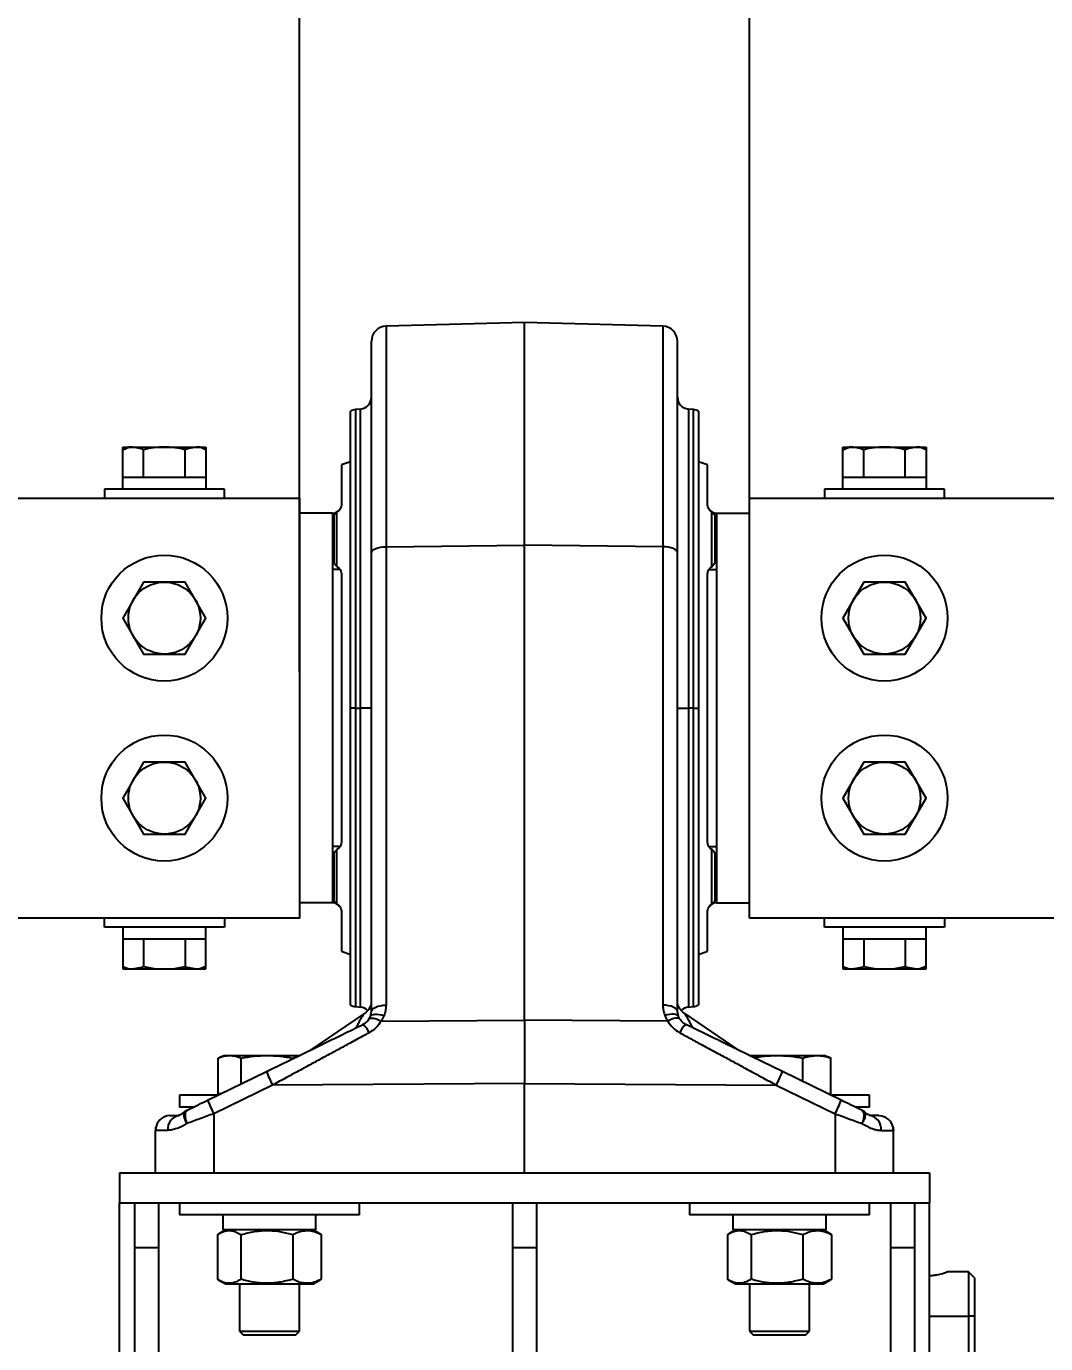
# Model space of a CAD drawing. Header units: millimetres. Extents: x -962 to 79815, y -55582 to 115780.
# Drawn here: x 24095.8 to 24435.5, y 48831.1 to 49270.3 of the extents above; entities that cross this region are included whole.
import ezdxf

# ---------------------------------------------------------------- set-up
doc = ezdxf.new("R2010")
doc.units = ezdxf.units.MM
doc.layers.add('01-Dimension', color=4, linetype='Continuous')
doc.styles.add('GreenexSolar', font='gbeitc.shx', dxfattribs={"width": 0.8, "height": 576.977143})
doc.dimstyles.new('GreenexSolar', dxfattribs={"dimtxt": 3, "dimasz": 1, "dimexe": 0.18, "dimexo": 0.0625, "dimgap": 0.09, "dimtad": 1, "dimtih": 1, "dimtoh": 1, "dimdec": 0, "dimzin": 0, "dimdsep": 46, "dimtxsty": 'GreenexSolar', "dimblk": 'ARCHTICK', "dimcen": 0.09, "dimclrd": 4, "dimclre": 4, "dimclrt": 3, "dimadec": 0, "dimazin": 0, "dimtfac": 1, "dimtdec": 4, "dimtofl": 0, "dimtmove": 0, "dimatfit": 3, "dimfxl": 1, "dimtolj": 1, "dimtzin": 0, "dimarcsym": 0})

# ---------------------------------------------------------------- blocks, each defined once
blk = doc.blocks.new('*U107')
at = {"color": 7, "linetype": 'Continuous', "lineweight": 25}
for p, q in [((0, 128.5), (-46.13, 127.29)), ((46.13, 127.29), (0, 128.5)), ((0, 54.31), (0, 128.5)), ((-51, 51.68), (-51, 122.29)), ((51, 51.68), (51, 122.29)), ((-58, 0), (-58, 99.01)), ((-54.65, 99.68), (-56.35, 99.53)), ((56.35, 99.53), (54.65, 99.68)), ((58, 99.01), (58, 0)), ((-58, 82.14), (-61, 81.04)), ((-61, 81.04), (-61, 67.96)), ((61, 81.04), (58, 82.14)), ((61, 67.96), (61, 81.04)), ((-63.96, 64.15), (-63.96, 48.57)), ((-63.52, 64.18), (-63.52, 48.59)), ((-62.49, 47.14), (-62.49, 65.25)), ((62.49, 47.14), (62.49, 65.25)), ((63.52, 48.59), (63.52, 64.18)), ((63.96, 64.15), (63.96, 48.57)), ((-46.13, 53.8), (0, 54.31)), ((-46.13, 53.8), (-46.13, -99.05)), ((0, -104.08), (0, 54.31)), ((46.13, 53.8), (0, 54.31)), ((46.13, 53.8), (46.13, -99.05)), ((-51, -101.16), (-51, 51.68)), ((51, -101.16), (51, 51.68)), ((-63.96, 46.15), (-63.96, -46.15)), ((-61.42, 46.15), (-63.96, 46.15)), ((-61, 44.15), (-61, -44.15)), ((61, -44.15), (61, 44.15)), ((61.42, 46.15), (63.96, 46.15)), ((63.96, 46.15), (63.96, -46.15)), ((-56.35, 0), (-58, 0)), ((-58, -99.01), (-58, 0)), ((-56.35, 0), (-54.65, 0)), ((-51, 0), (-54.65, 0)), ((51, 0), (54.65, 0)), ((56.35, 0), (54.65, 0)), ((56.35, 0), (58, 0)), ((58, 0), (58, -99.01)), ((-61.42, -46.15), (-63.96, -46.15)), ((-62.49, -65.25), (-62.49, -47.14)), ((61.42, -46.15), (63.96, -46.15)), ((62.49, -65.25), (62.49, -47.14)), ((-63.96, -48.57), (-63.96, -64.15)), ((-63.52, -48.59), (-63.52, -64.18)), ((63.52, -64.18), (63.52, -48.59)), ((63.96, -48.57), (63.96, -64.15)), ((-61, -67.96), (-61, -81.04)), ((61, -81.04), (61, -67.96)), ((-61, -81.04), (-58, -82.14)), ((58, -82.14), (61, -81.04)), ((-56.35, -99.53), (-54.65, -99.68)), ((54.65, -99.68), (56.35, -99.53)), ((-53.19, -101.72), (-71.49, -114.13)), ((-51.81, -103.74), (-51.33, -102.8)), ((-51.33, -102.8), (-51, -101.16)), ((-47.75, -104.36), (0, -104.08)), ((47.75, -104.36), (0, -104.08)), ((51.33, -102.8), (51, -101.16)), ((51.81, -103.74), (51.33, -102.8)), ((53.19, -101.72), (71.49, -114.13)), ((-102.1, -128.58), (-102.1, -116.7)), ((-99.84, -115.86), (-101.64, -116.52)), ((-99.84, -115.86), (-98.24, -115.86)), ((-98.24, -115.86), (-85.82, -115.86)), ((-94.37, -125.28), (-94.37, -116.7)), ((-85.82, -115.86), (-75.05, -115.86)), ((-77.27, -116.94), (-77.27, -116.7)), ((74.99, -115.86), (84.18, -115.86)), ((84.18, -115.86), (97.42, -115.86)), ((92.73, -124.49), (92.73, -116.7)), ((97.42, -115.86), (99.83, -115.86)), ((101.64, -116.52), (99.83, -115.86)), ((102.1, -116.7), (101.63, -116.55)), ((102.1, -128.58), (102.1, -116.7)), ((-105.58, -130.75), (-85.99, -121.2)), ((105.58, -130.75), (85.99, -121.2)), ((-83.93, -125.69), (-103.52, -135.25)), ((0, -125.2), (-83.93, -125.69)), ((0, -125.2), (83.93, -125.69)), ((0, -155), (0, -125.2)), ((83.93, -125.69), (103.52, -135.25)), ((-115, -129.08), (-115, -133.08)), ((-102.16, -129.08), (-115, -129.08)), ((-101.13, -128.58), (-102.1, -128.58)), ((102.1, -128.58), (101.13, -128.58)), ((115, -129.08), (102.16, -129.08)), ((115, -133.08), (115, -129.08)), ((-110.37, -133.08), (-115, -133.08)), ((-113.21, -134.58), (-113.44, -134.77)), ((-112.55, -134.17), (-113.28, -134.66)), ((-112.39, -134.07), (-112.52, -134.22)), ((-103.52, -135.25), (-103.52, -155)), ((103.52, -135.25), (103.52, -155)), ((115, -133.08), (110.49, -133.08)), ((113.28, -134.66), (112.55, -134.17)), ((113.17, -134.63), (113.24, -134.71)), ((113.44, -134.77), (113.21, -134.58)), ((-123, -155), (-123, -140.89)), ((122.87, -140.88), (123, -140.89)), ((123, -155), (123, -140.89)), ((-135, -155), (-135, -165)), ((-135, -155), (135, -155)), ((135, -155), (135, -165)), ((-135, -165), (135, -165)), ((-135, -330), (-135, -165)), ((-130, -165), (-130, -180)), ((-122, -165), (-122, -180)), ((-115, -165), (-115, -169)), ((-55, -169), (-55, -165)), ((-4, -165), (-4, -180)), ((4, -165), (4, -180)), ((55, -165), (55, -169)), ((115, -169), (115, -165)), ((122, -165), (122, -180)), ((130, -165), (130, -180)), ((135, -330), (135, -165)), ((-103.3, -169), (-115, -169)), ((-55, -169), (-103.3, -169)), ((-100.52, -169), (-100.52, -174)), ((-69.48, -174), (-69.48, -169)), ((66.7, -169), (55, -169)), ((115, -169), (66.7, -169)), ((69.48, -169), (69.48, -174)), ((100.52, -174), (100.52, -169)), ((-102.29, -175.56), (-102.29, -190.44)), ((-99.63, -174), (-101.84, -175.28)), ((-69.48, -174), (-100.52, -174)), ((-94.47, -175.56), (-94.47, -190.44)), ((-77.18, -175.56), (-77.18, -190.44)), ((-68.16, -175.28), (-70.38, -174)), ((-67.71, -175.56), (-68.19, -175.32)), ((-67.71, -175.56), (-67.71, -190.44)), ((67.71, -175.56), (67.71, -190.44)), ((70.37, -174), (68.16, -175.28)), ((100.52, -174), (69.48, -174)), ((75.53, -175.56), (75.53, -190.44)), ((92.82, -175.56), (92.82, -190.44)), ((101.84, -175.28), (99.62, -174)), ((102.29, -175.56), (101.81, -175.32)), ((102.29, -175.56), (102.29, -190.44)), ((-122, -180), (-130, -180)), ((-130, -180), (-130, -315)), ((-122, -180), (-122, -315)), ((4, -180), (-4, -180)), ((-4, -180), (-4, -315)), ((4, -180), (4, -315)), ((130, -180), (122, -180)), ((122, -180), (122, -315)), ((130, -180), (130, -315)), ((148, -187.98), (141.05, -187.98)), ((150, -189.98), (148, -187.98)), ((148, -187.98), (148, -202.73)), ((-101.83, -190.73), (-99.63, -192)), ((-99.63, -192), (-70.38, -192)), ((-95, -192), (-95, -207.73)), ((-75, -207.73), (-75, -192)), ((-70.38, -192), (-68.17, -190.73)), ((-68.19, -190.69), (-67.71, -190.44)), ((68.17, -190.73), (70.37, -192)), ((70.37, -192), (99.62, -192)), ((75, -192), (75, -207.73)), ((95, -207.73), (95, -192)), ((99.62, -192), (101.83, -190.73)), ((101.81, -190.69), (102.29, -190.44)), ((150, -189.98), (150, -202.73)), ((148, -202.73), (148, -217.48)), ((150, -202.73), (148, -202.73)), ((150, -202.73), (150, -215.48)), ((-95, -207.73), (-93.65, -209.08)), ((-95, -207.73), (-90.47, -207.73)), ((-89.73, -209.08), (-93.65, -209.08)), ((-90.47, -207.73), (-75, -207.73)), ((-76.35, -209.08), (-89.73, -209.08)), ((-76.35, -209.08), (-75, -207.73)), ((75, -207.73), (76.35, -209.08)), ((75, -207.73), (79.53, -207.73)), ((80.27, -209.08), (76.35, -209.08)), ((79.53, -207.73), (95, -207.73)), ((93.65, -209.08), (80.27, -209.08)), ((93.65, -209.08), (95, -207.73))]:
    blk.add_line(p, q, dxfattribs=at)
at = {"color": 8, "linetype": 'Continuous', "lineweight": 25}
for p, q in [((-46.13, 127.29), (-46.13, 53.8)), ((46.13, 127.29), (46.13, 53.8)), ((-56.35, 99.53), (-56.35, 0)), ((-54.65, 0), (-54.65, 99.68)), ((54.65, 99.68), (54.65, 0)), ((56.35, 0), (56.35, 99.53)), ((-56.35, 0), (-56.35, -99.53)), ((-54.65, -99.68), (-54.65, 0)), ((54.65, 0), (54.65, -99.68)), ((56.35, -99.53), (56.35, 0)), ((-53.19, -101.72), (-53.1, -101.71)), ((135, -202.73), (148, -202.73))]:
    blk.add_line(p, q, dxfattribs=at)
for p, q in [((-133.86, 77), (-133.86, 87)), ((-133.86, 87), (-106.14, 87)), ((-133.86, 86.14), (-131.81, 87)), ((-126.93, 77), (-126.93, 86.14)), ((-113.07, 77), (-113.07, 87)), ((-106.14, 86.14), (-108.19, 87)), ((-106.14, 87), (-106.14, 77)), ((106.14, 77), (106.14, 87)), ((106.14, 87), (133.86, 87)), ((106.14, 86.14), (108.19, 87)), ((113.07, 77), (113.07, 86.14)), ((126.93, 77), (126.93, 87)), ((133.86, 86.14), (131.81, 87)), ((133.86, 87), (133.86, 77)), ((-133.86, 73), (-133.86, 77)), ((-133.86, 77), (-106.14, 77)), ((-106.14, 77), (-106.14, 73)), ((106.14, 73), (106.14, 77)), ((106.14, 77), (133.86, 77)), ((133.86, 77), (133.86, 73)), ((-100, 73), (-140, 73)), ((-140, 73), (-140, 70)), ((-100, 70), (-100, 73)), ((140, 73), (100, 73)), ((100, 73), (100, 70)), ((140, 70), (140, 73)), ((-63.96, 64.96), (-75, 64.96)), ((63.96, 64.96), (75, 64.96)), ((-63.96, -64.96), (-75, -64.96)), ((63.96, -64.96), (75, -64.96)), ((-140, -73), (-140, -70)), ((-100, -70), (-100, -73)), ((100, -73), (100, -70)), ((140, -70), (140, -73)), ((-100, -73), (-140, -73)), ((-133.86, -73), (-133.86, -77)), ((-106.14, -77), (-106.14, -73)), ((140, -73), (100, -73)), ((106.14, -73), (106.14, -77)), ((133.86, -77), (133.86, -73)), ((-133.86, -77), (-106.14, -77)), ((-133.86, -77), (-133.86, -87)), ((-126.93, -77), (-126.93, -86.14)), ((-113.07, -77), (-113.07, -87)), ((-106.14, -87), (-106.14, -77)), ((106.14, -77), (133.86, -77)), ((106.14, -77), (106.14, -87)), ((113.07, -77), (113.07, -86.14)), ((126.93, -77), (126.93, -87)), ((133.86, -87), (133.86, -77)), ((-133.86, -86.14), (-131.81, -87)), ((-133.86, -87), (-106.14, -87)), ((-106.14, -86.14), (-108.19, -87)), ((106.14, -86.14), (108.19, -87)), ((106.14, -87), (133.86, -87)), ((133.86, -86.14), (131.81, -87))]:
    blk.add_line(p, q)
at = {"color": 7, "linetype": 'Continuous', "lineweight": 25, "flags": 128}
for points in [[(-51, 51.68), (-50.91, 52.09), (-50.63, 52.48), (-50.18, 52.84), (-49.58, 53.16), (-48.85, 53.42), (-48, 53.62), (-47.09, 53.75), (-46.13, 53.8)], [(51, 51.68), (50.91, 52.09), (50.63, 52.48), (50.18, 52.84), (49.58, 53.16), (48.85, 53.42), (48, 53.62), (47.09, 53.75), (46.13, 53.8)], [(-51, -101.16), (-50.91, -100.76), (-50.63, -100.37), (-50.18, -100.01), (-49.58, -99.69), (-48.85, -99.43), (-48, -99.23), (-47.09, -99.1), (-46.13, -99.05)], [(51, -101.16), (50.91, -100.76), (50.63, -100.37), (50.18, -100.01), (49.58, -99.69), (48.85, -99.43), (48, -99.23), (47.09, -99.1), (46.13, -99.05)], [(-51.81, -103.74), (-51.6, -103.53), (-51.28, -103.41), (-50.86, -103.37), (-50.35, -103.41), (-49.77, -103.53), (-49.13, -103.74), (-48.46, -104.01), (-47.75, -104.36)], [(-51.33, -102.8), (-51.14, -102.52), (-50.81, -102.29), (-50.36, -102.13), (-49.8, -102.05), (-49.14, -102.05), (-48.4, -102.12), (-47.61, -102.27), (-46.8, -102.49)], [(51.33, -102.8), (51.14, -102.52), (50.81, -102.29), (50.36, -102.13), (49.8, -102.05), (49.14, -102.05), (48.4, -102.12), (47.61, -102.27), (46.8, -102.49)], [(51.81, -103.74), (51.6, -103.53), (51.28, -103.41), (50.86, -103.37), (50.35, -103.41), (49.77, -103.53), (49.13, -103.74), (48.46, -104.01), (47.75, -104.36)], [(-118.13, -135.89), (-119.09, -136.01), (-119.98, -136.3)], [(118.13, -135.89), (119.09, -136.01), (119.98, -136.3)], [(-122.86, -139.69), (-122.91, -139.93), (-123, -140.89)], [(122.86, -139.69), (122.91, -139.93), (123, -140.89)]]:
    blk.add_lwpolyline(points, dxfattribs=at)
for points in [[(-126.93, 42), (-133.86, 30), (-126.93, 18), (-113.07, 18), (-106.14, 30), (-113.07, 42)], [(113.07, 42), (106.14, 30), (113.07, 18), (126.93, 18), (133.86, 30), (126.93, 42)], [(-126.93, -18), (-133.86, -30), (-126.93, -42), (-113.07, -42), (-106.14, -30), (-113.07, -18)], [(113.07, -18), (106.14, -30), (113.07, -42), (126.93, -42), (133.86, -30), (126.93, -18)]]:
    blk.add_lwpolyline(points, close=True)
for centre in [(-120, 30), (120, 30), (-120, -30), (120, -30)]:
    blk.add_circle(centre, 21)
at = {"color": 7, "linetype": 'Continuous', "lineweight": 25}
for centre in [(-120, 30), (120, 30), (-120, -30), (120, -30)]:
    blk.add_circle(centre, 12, dxfattribs=at)
for centre, radius, start, end in [((-46, 122.29), 5, 91.5, 180), ((46, 122.29), 5, 0, 88.5), ((-55, 103.67), 4, 275, 0), ((55, 103.67), 4, 180, 265), ((-56, 95.55), 4, 95, 120), ((56, 95.55), 4, 60, 85), ((-64, 67.96), 3, 270.75, 329.402), ((64, 67.96), 3, 210.598, 269.25), ((-64, 67.9), 3.74, 270.5914, 277.3892), ((64, 67.9), 3.74, 262.6108, 269.4086), ((-64, 53.5), 4.93, 270.444, 275.6021), ((64, 53.5), 4.93, 264.3979, 269.556), ((-64, -53.5), 4.93, 84.3979, 89.556), ((64, -53.5), 4.93, 90.444, 95.6021), ((-64, -67.9), 3.74, 82.6108, 89.4086), ((-64, -67.96), 3, 30.598, 89.25), ((64, -67.96), 3, 90.75, 149.402), ((64, -67.9), 3.74, 90.5914, 97.3892), ((-56, -95.55), 4, 240, 265), ((-55, -103.67), 4, 45.598, 85), ((55, -103.67), 4, 95, 134.3808), ((56, -95.55), 4, 275, 300), ((-57.4, -110.32), 6.01, 19.9279, 53.3036), ((57.4, -110.32), 6.01, 126.6964, 160.0721), ((-37.37, -101.62), 52.41, 201.9327, 207.3396), ((37.37, -101.62), 52.41, 332.6604, 338.0673), ((-56.97, -111.18), 52.41, 201.9327, 207.3396), ((56.97, -111.18), 52.41, 332.6604, 338.0673), ((-114.34, -140.3), 4.55, 98.6736, 186.3217), ((-110.93, -137.06), 3.33, 116.0142, 130.154), ((110.93, -137.06), 3.33, 49.846, 63.9858), ((114.34, -140.3), 4.55, 353.6783, 81.3264)]:
    blk.add_arc(centre, radius, start, end, dxfattribs=at)
for centre, radius, start, end in [((-131.88, 72.27), 14.73, 70.3552, 89.7289), ((-120, 58.57), 28.43, 75.8963, 104.1037), ((-108.12, 72.27), 14.73, 90.2711, 109.6448), ((108.12, 72.27), 14.73, 70.3552, 89.7289), ((120, 58.57), 28.43, 75.8963, 104.1037), ((131.88, 72.27), 14.73, 90.2711, 109.6448), ((-131.88, -72.27), 14.73, 270.2711, 289.6448), ((-120, -58.57), 28.43, 255.8963, 284.1037), ((-108.12, -72.27), 14.73, 250.3552, 269.7289), ((108.12, -72.27), 14.73, 270.2711, 289.6448), ((120, -58.57), 28.43, 255.8963, 284.1037), ((131.88, -72.27), 14.73, 250.3552, 269.7289)]:
    blk.add_arc(centre, radius, start, end)
for points, knots in [([(-61.42, 66.43), (-61.55, 66.23), (-61.76, 65.92), (-62.14, 65.52), (-62.38, 65.34), (-62.49, 65.25)], [0, 0, 0, 0, 0.498703, 0.769371, 1, 1, 1, 1]), ([(-61, 67.96), (-61.01, 67.72), (-61.03, 67.24), (-61.29, 66.7), (-61.42, 66.43)], [0, 0, 0, 0, 0.498983, 1, 1, 1, 1]), ([(61.42, 66.43), (61.29, 66.7), (61.03, 67.24), (61.01, 67.72), (61, 67.96)], [0, 0, 0, 0, 0.498604, 1, 1, 1, 1]), ([(62.49, 65.25), (62.38, 65.34), (62.14, 65.52), (61.76, 65.92), (61.55, 66.23), (61.42, 66.43)], [0, 0, 0, 0, 0.230317, 0.500599, 1, 1, 1, 1]), ([(-63.96, 64.96), (-63.96, 64.92), (-63.96, 64.85), (-63.96, 64.38), (-63.96, 64.15)], [0, 0, 0, 0, 0.5, 1, 1, 1, 1]), ([(-62.49, 65.25), (-62.7, 65.09), (-63, 64.83), (-63.33, 64.53), (-63.49, 64.34), (-63.51, 64.23), (-63.52, 64.18)], [0, 0, 0, 0, 0.500432, 0.750375, 0.875609, 1, 1, 1, 1]), ([(63.52, 64.18), (63.51, 64.23), (63.46, 64.44), (63.03, 64.79), (62.69, 65.08), (62.49, 65.25)], [0, 0, 0, 0, 0.125144, 0.49956, 1, 1, 1, 1]), ([(63.96, 64.96), (63.96, 64.92), (63.96, 64.85), (63.96, 64.38), (63.96, 64.15)], [0, 0, 0, 0, 0.5, 1, 1, 1, 1]), ([(-63.96, 48.57), (-63.96, 48.2), (-63.96, 47.46), (-63.96, 46.59), (-63.96, 46.15)], [0, 0, 0, 0, 0.5, 1, 1, 1, 1]), ([(-63.52, 48.59), (-63.51, 48.52), (-63.46, 48.24), (-63.03, 47.78), (-62.69, 47.37), (-62.49, 47.14)], [0, 0, 0, 0, 0.125144, 0.49956, 1, 1, 1, 1]), ([(62.49, 47.14), (62.7, 47.37), (63, 47.72), (63.33, 48.13), (63.49, 48.38), (63.51, 48.52), (63.52, 48.59)], [0, 0, 0, 0, 0.500432, 0.750375, 0.875609, 1, 1, 1, 1]), ([(63.96, 48.57), (63.96, 48.2), (63.96, 47.46), (63.96, 46.59), (63.96, 46.15)], [0, 0, 0, 0, 0.5, 1, 1, 1, 1]), ([(-62.49, 47.14), (-62.38, 47.1), (-62.14, 47), (-61.76, 46.67), (-61.55, 46.36), (-61.42, 46.15)], [0, 0, 0, 0, 0.230317, 0.500599, 1, 1, 1, 1]), ([(-61.42, 46.15), (-61.29, 45.84), (-61.03, 45.23), (-61.01, 44.51), (-61, 44.15)], [0, 0, 0, 0, 0.498604, 1, 1, 1, 1]), ([(61, 44.15), (61.01, 44.51), (61.03, 45.22), (61.29, 45.84), (61.42, 46.15)], [0, 0, 0, 0, 0.498983, 1, 1, 1, 1]), ([(61.42, 46.15), (61.55, 46.36), (61.76, 46.67), (62.14, 47), (62.38, 47.1), (62.49, 47.14)], [0, 0, 0, 0, 0.498703, 0.769371, 1, 1, 1, 1]), ([(-63.96, -46.15), (-63.96, -46.59), (-63.96, -47.46), (-63.96, -48.2), (-63.96, -48.57)], [0, 0, 0, 0, 0.5, 1, 1, 1, 1]), ([(-62.49, -47.14), (-62.7, -47.37), (-63, -47.72), (-63.33, -48.13), (-63.49, -48.38), (-63.51, -48.52), (-63.52, -48.59)], [0, 0, 0, 0, 0.500432, 0.750375, 0.875609, 1, 1, 1, 1]), ([(-61.42, -46.15), (-61.55, -46.36), (-61.76, -46.67), (-62.14, -47), (-62.38, -47.1), (-62.49, -47.14)], [0, 0, 0, 0, 0.498703, 0.769371, 1, 1, 1, 1]), ([(-61, -44.15), (-61.01, -44.51), (-61.03, -45.22), (-61.29, -45.84), (-61.42, -46.15)], [0, 0, 0, 0, 0.498983, 1, 1, 1, 1]), ([(61.42, -46.15), (61.29, -45.84), (61.03, -45.23), (61.01, -44.51), (61, -44.15)], [0, 0, 0, 0, 0.498604, 1, 1, 1, 1]), ([(62.49, -47.14), (62.38, -47.1), (62.14, -47), (61.76, -46.67), (61.55, -46.36), (61.42, -46.15)], [0, 0, 0, 0, 0.230317, 0.500599, 1, 1, 1, 1]), ([(63.52, -48.59), (63.51, -48.52), (63.46, -48.24), (63.03, -47.78), (62.69, -47.37), (62.49, -47.14)], [0, 0, 0, 0, 0.125144, 0.49956, 1, 1, 1, 1]), ([(63.96, -46.15), (63.96, -46.59), (63.96, -47.46), (63.96, -48.2), (63.96, -48.57)], [0, 0, 0, 0, 0.5, 1, 1, 1, 1]), ([(-63.96, -64.15), (-63.96, -64.38), (-63.96, -64.85), (-63.96, -64.92), (-63.96, -64.96)], [0, 0, 0, 0, 0.5000001, 1, 1, 1, 1]), ([(-63.52, -64.18), (-63.51, -64.23), (-63.46, -64.44), (-63.03, -64.79), (-62.69, -65.08), (-62.49, -65.25)], [0, 0, 0, 0, 0.125144, 0.49956, 1, 1, 1, 1]), ([(-62.49, -65.25), (-62.38, -65.34), (-62.14, -65.52), (-61.76, -65.92), (-61.55, -66.23), (-61.42, -66.43)], [0, 0, 0, 0, 0.230317, 0.500599, 1, 1, 1, 1]), ([(61.42, -66.43), (61.55, -66.23), (61.76, -65.92), (62.14, -65.52), (62.38, -65.34), (62.49, -65.25)], [0, 0, 0, 0, 0.498703, 0.769371, 1, 1, 1, 1]), ([(62.49, -65.25), (62.7, -65.09), (63, -64.83), (63.33, -64.53), (63.49, -64.34), (63.51, -64.23), (63.52, -64.18)], [0, 0, 0, 0, 0.500432, 0.750375, 0.875609, 1, 1, 1, 1]), ([(63.96, -64.15), (63.96, -64.38), (63.96, -64.85), (63.96, -64.92), (63.96, -64.96)], [0, 0, 0, 0, 0.5, 1, 1, 1, 1]), ([(-61.42, -66.43), (-61.29, -66.7), (-61.03, -67.24), (-61.01, -67.72), (-61, -67.96)], [0, 0, 0, 0, 0.498604, 1, 1, 1, 1]), ([(61, -67.96), (61.01, -67.72), (61.03, -67.24), (61.29, -66.7), (61.42, -66.43)], [0, 0, 0, 0, 0.498983, 1, 1, 1, 1]), ([(-51.01, -98.37), (-51.01, -98.37), (-51.02, -98.33), (-51.06, -98.49), (-51.15, -98.83), (-51.27, -99.2), (-51.42, -99.6), (-51.69, -100.15), (-52.25, -100.97), (-52.81, -101.42), (-53.19, -101.72)], [0, 0, 0, 0, 0.041675, 0.22346, 0.379051, 0.447363, 0.510645, 0.631108, 0.753799, 1, 1, 1, 1]), ([(-46.13, -99.05), (-46.17, -99.71), (-46.24, -100.88), (-46.63, -102), (-46.8, -102.49)], [0, 0, 0, 0, 0.559578, 1, 1, 1, 1]), ([(46.13, -99.05), (46.17, -99.71), (46.24, -100.88), (46.63, -102), (46.8, -102.49)], [0, 0, 0, 0, 0.559578, 1, 1, 1, 1]), ([(53.19, -101.72), (52.84, -101.44), (52.31, -101.02), (51.77, -100.27), (51.45, -99.69), (51.23, -99.16), (51.09, -98.75), (51.01, -98.49), (51, -98.45), (51, -98.44)], [0, 0, 0, 0, 0.213798, 0.323561, 0.437735, 0.560527, 0.694924, 0.84187, 1, 1, 1, 1]), ([(-56, -106.58), (-55.8, -106.17), (-55.41, -105.34), (-54.85, -104.24), (-54.25, -103.15), (-53.66, -102.19), (-53.34, -101.86), (-53.19, -101.72)], [0, 0, 0, 0, 0.192929, 0.387375, 0.563682, 0.807526, 1, 1, 1, 1]), ([(-53.81, -105.5), (-53.4, -105.26), (-52.57, -104.77), (-52.07, -104.09), (-51.81, -103.74)], [0, 0, 0, 0, 0.48519, 1, 1, 1, 1]), ([(-47.75, -104.36), (-48.27, -105.13), (-49.31, -106.68), (-50.94, -107.74), (-51.75, -108.27)], [0, 0, 0, 0, 0.501853, 1, 1, 1, 1]), ([(-46.8, -102.49), (-46.95, -102.85), (-47.22, -103.49), (-47.59, -104.09), (-47.75, -104.36)], [0, 0, 0, 0, 0.562145, 1, 1, 1, 1]), ([(0, -104.08), (0, -105.95), (0, -109.7), (0, -115.22), (0, -120.41), (0, -123.61), (0, -125.2)], [0, 0, 0, 0, 0.279267, 0.560176, 0.780733, 1, 1, 1, 1]), ([(46.8, -102.49), (46.95, -102.85), (47.22, -103.49), (47.59, -104.09), (47.75, -104.36)], [0, 0, 0, 0, 0.562145, 1, 1, 1, 1]), ([(47.75, -104.36), (48.27, -105.13), (49.31, -106.68), (50.94, -107.74), (51.75, -108.27)], [0, 0, 0, 0, 0.501853, 1, 1, 1, 1]), ([(53.81, -105.5), (53.4, -105.26), (52.57, -104.77), (52.07, -104.09), (51.81, -103.74)], [0, 0, 0, 0, 0.48519, 1, 1, 1, 1]), ([(56, -106.58), (55.8, -106.17), (55.41, -105.34), (54.85, -104.24), (54.36, -103.34), (53.96, -102.69), (53.56, -102.08), (53.34, -101.86), (53.19, -101.72)], [0, 0, 0, 0, 0.192859, 0.387228, 0.563462, 0.694003, 0.807601, 1, 1, 1, 1]), ([(-85.99, -121.2), (-82.93, -119.71), (-76.83, -116.73), (-68.39, -112.61), (-60.71, -108.87), (-56.09, -106.61), (-53.81, -105.5)], [0, 0, 0, 0, 0.284259, 0.567071, 0.785927, 1, 1, 1, 1]), ([(-51.75, -108.27), (-53.01, -108.95), (-55.61, -110.36), (-59.51, -112.47), (-63.52, -114.64), (-67.49, -116.79), (-71.59, -119.01), (-75.5, -121.13), (-79.66, -123.38), (-82.39, -124.86), (-83.93, -125.69)], [0, 0, 0, 0, 0.118601, 0.243925, 0.364354, 0.493519, 0.613258, 0.746377, 0.856705, 1, 1, 1, 1]), ([(51.75, -108.27), (53.01, -108.95), (55.61, -110.36), (59.51, -112.47), (63.52, -114.64), (67.49, -116.79), (71.59, -119.01), (75.5, -121.13), (79.66, -123.38), (82.39, -124.86), (83.93, -125.69)], [0, 0, 0, 0, 0.118602, 0.243925, 0.364357, 0.493519, 0.613261, 0.746377, 0.856707, 1, 1, 1, 1]), ([(85.99, -121.2), (82.93, -119.71), (76.83, -116.73), (68.39, -112.61), (60.71, -108.87), (56.09, -106.61), (53.81, -105.5)], [0, 0, 0, 0, 0.284259, 0.567071, 0.785927, 1, 1, 1, 1]), ([(-102.1, -116.7), (-101.47, -116.46), (-100.19, -115.99), (-98.89, -115.9), (-98.24, -115.86)], [0, 0, 0, 0, 0.498113, 1, 1, 1, 1]), ([(-98.24, -115.86), (-97.59, -115.9), (-96.29, -115.99), (-95.01, -116.46), (-94.37, -116.7)], [0, 0, 0, 0, 0.497781, 1, 1, 1, 1]), ([(-94.37, -116.7), (-92.96, -116.46), (-90.13, -115.99), (-87.26, -115.9), (-85.82, -115.86)], [0, 0, 0, 0, 0.498113, 1, 1, 1, 1]), ([(-85.82, -115.86), (-84.39, -115.9), (-81.52, -115.99), (-78.69, -116.46), (-77.27, -116.7)], [0, 0, 0, 0, 0.4977806, 1, 1, 1, 1]), ([(-77.27, -116.7), (-76.88, -116.55), (-76.46, -116.4), (-76.05, -116.34), (-76.03, -116.34)], [0, 0, 0, 0, 0.951288, 1, 1, 1, 1]), ([(76.51, -116.57), (77.63, -116.39), (80.17, -115.97), (82.74, -115.9), (84.18, -115.86)], [0, 0, 0, 0, 0.440461, 1, 1, 1, 1]), ([(84.18, -115.86), (85.61, -115.9), (88.48, -115.99), (91.31, -116.46), (92.73, -116.7)], [0, 0, 0, 0, 0.4977806, 1, 1, 1, 1]), ([(92.73, -116.7), (93.13, -116.57), (94.67, -116.08), (96.25, -115.95), (97.42, -115.86)], [0, 0, 0, 0, 0.253067, 1, 1, 1, 1]), ([(97.42, -115.86), (98.18, -115.9), (99.71, -115.99), (101.27, -116.42), (102.06, -116.68), (102.1, -116.7)], [0, 0, 0, 0, 0.484448, 0.973031, 1, 1, 1, 1]), ([(-112.39, -134.07), (-111.17, -133.48), (-108.98, -132.41), (-106.63, -131.26), (-105.58, -130.75)], [0, 0, 0, 0, 0.557304, 1, 1, 1, 1]), ([(112.39, -134.07), (111.17, -133.48), (108.98, -132.41), (106.63, -131.26), (105.58, -130.75)], [0, 0, 0, 0, 0.557304, 1, 1, 1, 1]), ([(-118.13, -135.89), (-118.08, -135.89), (-117.98, -135.88), (-117.09, -135.86), (-115.81, -135.83), (-115.03, -135.81)], [0, 0, 0, 0, 0.278649, 0.561021, 1, 1, 1, 1]), ([(-113.44, -134.77), (-113.57, -134.88), (-113.98, -135.23), (-114.67, -135.65), (-115.37, -135.94), (-115.62, -135.92), (-115.74, -135.91)], [0, 0, 0, 0, 0.128389, 0.433877, 0.722183, 1, 1, 1, 1]), ([(-112.41, -134.09), (-112.42, -134.1), (-112.49, -134.13), (-112.54, -134.15), (-112.57, -134.17)], [0, 0, 0, 0, 0.215695, 1, 1, 1, 1]), ([(-103.52, -135.25), (-105.08, -135.82), (-108.19, -136.95), (-111.05, -138), (-112.48, -138.52)], [0, 0, 0, 0, 0.501712, 1, 1, 1, 1]), ([(103.52, -135.25), (105.08, -135.82), (108.19, -136.95), (111.05, -138), (112.48, -138.52)], [0, 0, 0, 0, 0.501712, 1, 1, 1, 1]), ([(112.39, -134.07), (112.59, -134.23), (112.98, -134.55), (113.16, -135.62), (113.02, -136.98), (112.66, -138.01), (112.48, -138.52)], [0, 0, 0, 0, 0.2507989, 0.5009554, 0.7506636, 1, 1, 1, 1]), ([(115.74, -135.91), (115.62, -135.92), (115.37, -135.94), (114.67, -135.65), (113.98, -135.23), (113.57, -134.88), (113.44, -134.77)], [0, 0, 0, 0, 0.277817, 0.566123, 0.871611, 1, 1, 1, 1]), ([(118.13, -135.89), (118.08, -135.89), (117.98, -135.88), (117.09, -135.86), (115.81, -135.83), (115.03, -135.81)], [0, 0, 0, 0, 0.278649, 0.561021, 1, 1, 1, 1]), ([(-119.94, -136.28), (-120.38, -136.51), (-121.27, -136.98), (-122.25, -138.14), (-122.85, -139.48), (-122.91, -140.43), (-122.93, -140.89)], [0, 0, 0, 0, 0.253694, 0.51198, 0.763833, 1, 1, 1, 1]), ([(-112.48, -138.52), (-113.06, -138.86), (-114.2, -139.53), (-115.87, -140.24), (-117.46, -140.7), (-118.4, -140.77), (-118.87, -140.81)], [0, 0, 0, 0, 0.254788, 0.499352, 0.749192, 1, 1, 1, 1]), ([(112.48, -138.52), (113.62, -139.15), (115.33, -140.1), (117.46, -140.7), (118.4, -140.77), (118.87, -140.81)], [0, 0, 0, 0, 0.498649, 0.748844, 1, 1, 1, 1]), ([(122.93, -140.89), (122.91, -140.43), (122.85, -139.48), (122.25, -138.14), (121.27, -136.98), (120.38, -136.51), (119.94, -136.28)], [0, 0, 0, 0, 0.236167, 0.48802, 0.746306, 1, 1, 1, 1]), ([(-118.87, -140.81), (-119.51, -140.82), (-120.77, -140.84), (-122.04, -140.87), (-122.85, -140.88), (-122.95, -140.89), (-123, -140.89)], [0, 0, 0, 0, 0.256987, 0.509315, 0.756985, 1, 1, 1, 1]), ([(-102.29, -175.56), (-101.62, -175.17), (-100.24, -174.39), (-98.21, -174.1), (-96.27, -174.52), (-95.07, -175.21), (-94.47, -175.56)], [0, 0, 0, 0, 0.2646087, 0.5349556, 0.7653472, 1, 1, 1, 1]), ([(-94.47, -175.56), (-92.97, -175.17), (-89.94, -174.39), (-85.44, -174.1), (-81.14, -174.52), (-78.51, -175.21), (-77.18, -175.56)], [0, 0, 0, 0, 0.264609, 0.534956, 0.765347, 1, 1, 1, 1]), ([(-77.18, -175.56), (-76.62, -175.28), (-75.49, -174.73), (-73.54, -174.2), (-71.32, -174.17), (-69.3, -174.76), (-68.11, -175.36), (-67.71, -175.56)], [0, 0, 0, 0, 0.181643, 0.364815, 0.614032, 0.869969, 1, 1, 1, 1]), ([(67.71, -175.56), (68.38, -175.17), (69.76, -174.39), (71.79, -174.1), (73.73, -174.52), (74.93, -175.21), (75.53, -175.56)], [0, 0, 0, 0, 0.2646087, 0.5349556, 0.7653472, 1, 1, 1, 1]), ([(75.53, -175.56), (77.03, -175.17), (80.06, -174.39), (84.56, -174.1), (88.86, -174.52), (91.49, -175.21), (92.82, -175.56)], [0, 0, 0, 0, 0.264609, 0.534956, 0.765347, 1, 1, 1, 1]), ([(92.82, -175.56), (93.38, -175.28), (94.51, -174.73), (96.46, -174.2), (98.68, -174.17), (100.7, -174.76), (101.89, -175.36), (102.29, -175.56)], [0, 0, 0, 0, 0.181643, 0.364815, 0.614032, 0.869969, 1, 1, 1, 1]), ([(141.05, -187.98), (141.03, -187.99), (140.98, -188.01), (140.5, -188.2), (139.39, -188.61), (137.72, -189.04), (136.2, -189.23), (135.4, -189.3), (135, -189.28), (135, -189.28)], [0, 0, 0, 0, 0.125462, 0.250477, 0.500292, 0.749722, 0.874335, 0.999872, 1, 1, 1, 1]), ([(-94.47, -190.44), (-95.15, -190.83), (-96.52, -191.61), (-98.56, -191.9), (-100.5, -191.48), (-101.69, -190.79), (-102.29, -190.44)], [0, 0, 0, 0, 0.264609, 0.534956, 0.765347, 1, 1, 1, 1]), ([(-77.18, -190.44), (-78.68, -190.83), (-81.71, -191.61), (-86.21, -191.9), (-90.51, -191.48), (-93.14, -190.79), (-94.47, -190.44)], [0, 0, 0, 0, 0.264609, 0.534956, 0.765347, 1, 1, 1, 1]), ([(-67.71, -190.44), (-68.11, -190.64), (-69.28, -191.23), (-71.3, -191.82), (-73.51, -191.8), (-75.48, -191.27), (-76.61, -190.72), (-77.18, -190.44)], [0, 0, 0, 0, 0.130032, 0.379558, 0.635183, 0.816686, 1, 1, 1, 1]), ([(75.53, -190.44), (74.85, -190.83), (73.48, -191.61), (71.44, -191.9), (69.5, -191.48), (68.31, -190.79), (67.71, -190.44)], [0, 0, 0, 0, 0.264609, 0.534956, 0.765347, 1, 1, 1, 1]), ([(92.82, -190.44), (91.32, -190.83), (88.29, -191.61), (83.79, -191.9), (79.49, -191.48), (76.86, -190.79), (75.53, -190.44)], [0, 0, 0, 0, 0.264609, 0.534956, 0.765347, 1, 1, 1, 1]), ([(102.29, -190.44), (101.89, -190.64), (100.72, -191.23), (98.7, -191.82), (96.49, -191.8), (94.52, -191.27), (93.39, -190.72), (92.82, -190.44)], [0, 0, 0, 0, 0.130032, 0.379558, 0.635183, 0.816686, 1, 1, 1, 1])]:
    blk.add_open_spline(points, degree=3, knots=knots, dxfattribs=at)
at = {"color": 8, "linetype": 'Continuous', "lineweight": 25}
for points, knots in [([(-113.17, -134.63), (-113.3, -134.74), (-113.59, -135), (-113.59, -135.9), (-113.25, -137.12), (-112.73, -138.06), (-112.48, -138.52)], [0, 0, 0, 0, 0.207522, 0.472127, 0.736257, 1, 1, 1, 1]), ([(-112.52, -134.22), (-112.67, -134.34), (-113, -134.62), (-113.16, -135.62), (-113.02, -136.98), (-112.66, -138.01), (-112.48, -138.52)], [0, 0, 0, 0, 0.200603, 0.46752, 0.733958, 1, 1, 1, 1]), ([(-112.42, -134.38), (-112.5, -134.38), (-112.77, -134.4), (-112.95, -134.47), (-113.08, -134.52)], [0, 0, 0, 0, 0.271305, 1, 1, 1, 1]), ([(112.42, -134.38), (112.5, -134.38), (112.77, -134.4), (112.95, -134.47), (113.08, -134.52)], [0, 0, 0, 0, 0.271305, 1, 1, 1, 1]), ([(113.24, -134.71), (113.34, -134.8), (113.6, -135.04), (113.58, -135.9), (113.25, -137.12), (112.73, -138.06), (112.48, -138.52)], [0, 0, 0, 0, 0.171989, 0.448459, 0.724432, 1, 1, 1, 1]), ([(118.87, -140.81), (119.51, -140.82), (120.78, -140.84), (122.03, -140.87), (122.75, -140.88), (122.84, -140.88), (122.87, -140.88)], [0, 0, 0, 0, 0.293627, 0.581931, 0.864914, 1, 1, 1, 1])]:
    blk.add_open_spline(points, degree=3, knots=knots, dxfattribs=at)
blk = doc.blocks.new('_ArchTick')
at = {"color": 0, "linetype": 'ByBlock', "const_width": 0.15}
blk.add_lwpolyline([(-0.5, -0.5), (0.5, 0.5)], dxfattribs=at)
blk = doc.blocks.new('*D287')
at = {"layer": '01-Dimension', "color": 4, "lineweight": -2, "transparency": 16777216}
for p, q in [((23730.84, 49055.08), (23730.84, 50231.63)), ((24186.84, 49055.08), (24186.84, 50231.63)), ((23730.84, 50197.01), (24186.84, 50197.01)), ((24186.84, 50197.01), (25173.47, 50197.01))]:
    blk.add_line(p, q, dxfattribs=at)
at = {"layer": 'Defpoints', "color": 0, "transparency": 16777216}
for p in [(24186.84, 50197.01), (23730.84, 49043.06), (24186.84, 49043.06)]:
    blk.add_point(p, dxfattribs=at)
at = {"layer": '01-Dimension', "color": 4, "lineweight": -2, "transparency": 16777216, "xscale": 192.3257142857143, "yscale": 192.3257142857143, "zscale": 192.3257142857143, "rotation": 180}
blk.add_blockref('_ArchTick', (23730.84, 50197.01), dxfattribs=at)
at = {"layer": '01-Dimension', "color": 4, "lineweight": -2, "transparency": 16777216, "xscale": 192.3257142857143, "yscale": 192.3257142857143, "zscale": 192.3257142857143}
blk.add_blockref('_ArchTick', (24186.84, 50197.01), dxfattribs=at)
at = {"layer": '01-Dimension', "color": 3, "transparency": 16777216, "insert": (24776.32, 50502.81), "char_height": 576.977, "attachment_point": 5, "style": 'GreenexSolar'}
blk.add_mtext('\\A1;456', dxfattribs=at)
blk = doc.blocks.new('*D288')
at = {"layer": '01-Dimension', "color": 4, "lineweight": -2, "transparency": 16777216}
for p, q in [((24336.84, 49055.08), (24336.84, 50231.63)), ((42900.84, 49055.08), (42900.84, 50231.63)), ((24336.84, 50197.01), (42900.84, 50197.01))]:
    blk.add_line(p, q, dxfattribs=at)
at = {"layer": 'Defpoints', "color": 0, "transparency": 16777216}
for p in [(42900.84, 50197.01), (24336.84, 49043.06), (42900.84, 49043.06)]:
    blk.add_point(p, dxfattribs=at)
at = {"layer": '01-Dimension', "color": 4, "lineweight": -2, "transparency": 16777216, "xscale": 192.3257142857143, "yscale": 192.3257142857143, "zscale": 192.3257142857143, "rotation": 180}
blk.add_blockref('_ArchTick', (24336.84, 50197.01), dxfattribs=at)
at = {"layer": '01-Dimension', "color": 4, "lineweight": -2, "transparency": 16777216, "xscale": 192.3257142857143, "yscale": 192.3257142857143, "zscale": 192.3257142857143}
blk.add_blockref('_ArchTick', (42900.84, 50197.01), dxfattribs=at)
at = {"layer": '01-Dimension', "color": 3, "transparency": 16777216, "insert": (33618.84, 50502.81), "char_height": 576.977, "attachment_point": 5, "style": 'GreenexSolar'}
blk.add_mtext('\\A1;18564', dxfattribs=at)
blk = doc.blocks.new('*D292')
at = {"layer": '01-Dimension', "color": 4, "lineweight": -2, "transparency": 16777216}
for p, q in [((4038.84, 49055.08), (4038.84, 51385.58)), ((65482.84, 49055.08), (65482.84, 51385.58)), ((4038.84, 51350.97), (65482.84, 51350.97))]:
    blk.add_line(p, q, dxfattribs=at)
at = {"layer": 'Defpoints', "color": 0, "transparency": 16777216}
for p in [(65482.84, 51350.97), (4038.84, 49043.06), (65482.84, 49043.06)]:
    blk.add_point(p, dxfattribs=at)
at = {"layer": '01-Dimension', "color": 4, "lineweight": -2, "transparency": 16777216, "xscale": 192.3257142857143, "yscale": 192.3257142857143, "zscale": 192.3257142857143, "rotation": 180}
blk.add_blockref('_ArchTick', (4038.84, 51350.97), dxfattribs=at)
at = {"layer": '01-Dimension', "color": 4, "lineweight": -2, "transparency": 16777216, "xscale": 192.3257142857143, "yscale": 192.3257142857143, "zscale": 192.3257142857143}
blk.add_blockref('_ArchTick', (65482.84, 51350.97), dxfattribs=at)
at = {"layer": '01-Dimension', "color": 3, "transparency": 16777216, "insert": (34760.84, 51656.76), "char_height": 576.977, "attachment_point": 5, "style": 'GreenexSolar'}
blk.add_mtext('\\A1;61444', dxfattribs=at)

msp = doc.modelspace()

# ---------------------------------------------------------------- linework, layer by layer
for points in [[(23730.84, 48973.06), (23730.84, 49113.06), (24186.84, 49113.06), (24186.84, 48973.06)], [(24336.84, 48973.06), (24336.84, 49113.06), (42900.84, 49113.06), (42900.84, 48973.06)]]:
    msp.add_lwpolyline(points, close=True)

# ---------------------------------------------------------------- block references
msp.add_blockref('*U107', (24261.84, 49043.06))

# ---------------------------------------------------------------- dimensions: what is measured, and where the dimension line sits
at = {"layer": '01-Dimension'}
for base, p1, p2, picture, middle in [((65482.84, 51350.97), (4038.84, 49043.06), (65482.84, 49043.06), '*D292', (34760.84, 51656.76)), ((24186.84, 50197.01), (23730.84, 49043.06), (24186.84, 49043.06), '*D287', (24776.32, 50502.81)), ((42900.84, 50197.01), (24336.84, 49043.06), (42900.84, 49043.06), '*D288', (33618.84, 50502.81))]:
    dim = msp.add_linear_dim(base=base, p1=p1, p2=p2, dimstyle='GreenexSolar', override={"dimscale": 192.325714}, dxfattribs=at)
    dim.commit()
    dim.dimension.update_dxf_attribs({"geometry": picture, "text_midpoint": middle})

doc.saveas('drawing.dxf')
